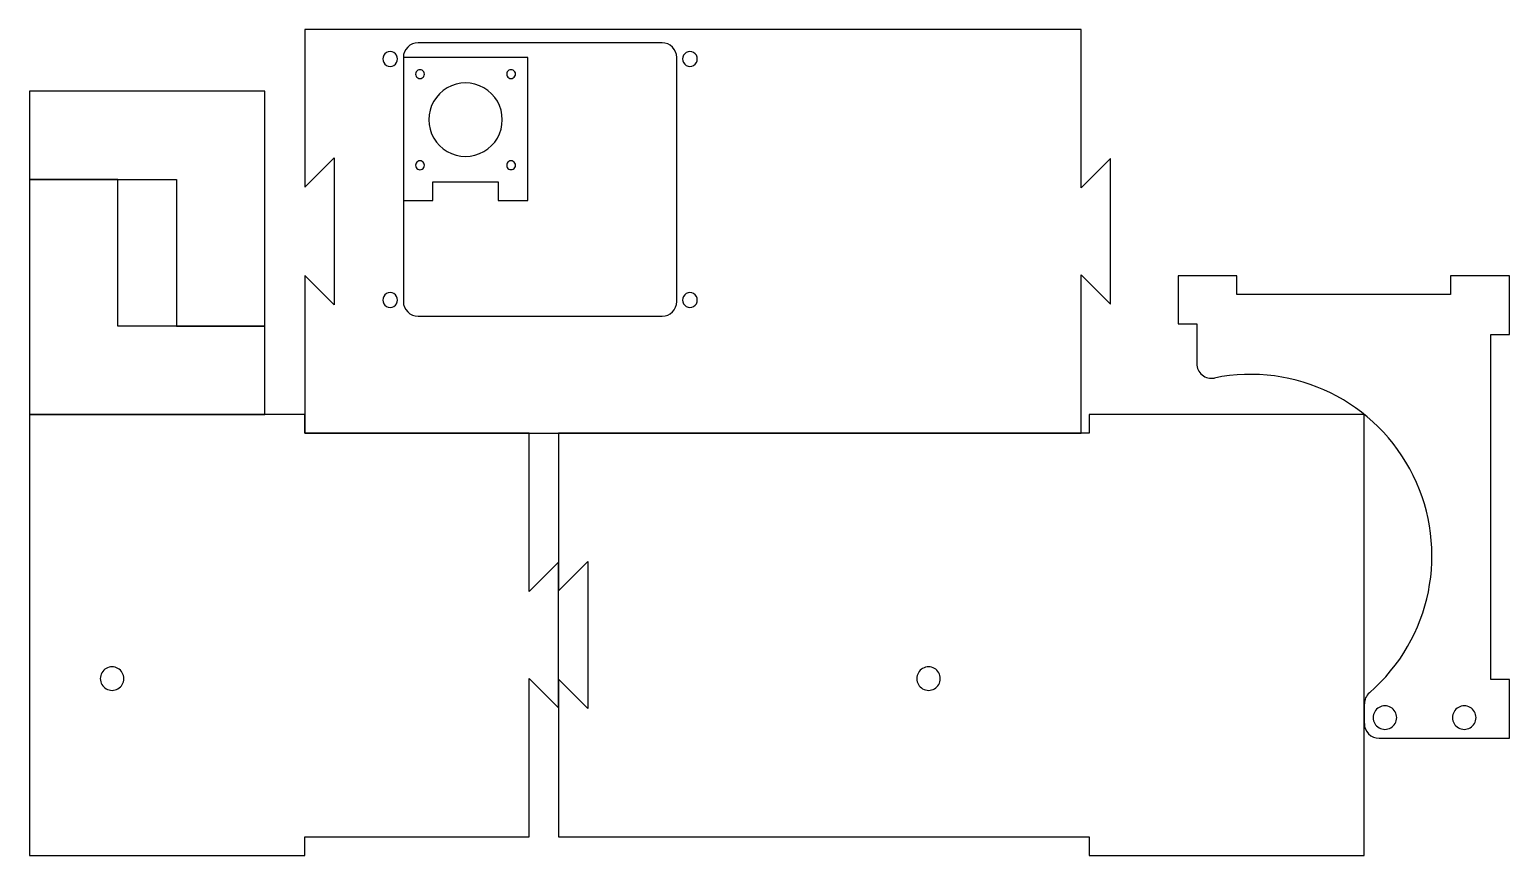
# Model space of a CAD drawing. Extents: x 0 to 504, y 0 to 281.
import ezdxf

# ---------------------------------------------------------------- set-up
doc = ezdxf.new("R2010")
doc.units = 0
doc.layers.get('0').update_dxf_attribs({"linetype": 'CONTINUOUS'})

msp = doc.modelspace()

# ---------------------------------------------------------------- linework, layer by layer
at = {"color": 7}
for points in [[(93.770635, 281.070764), (93.770635, 227.420726)], [(357.820648, 281.070764), (93.770635, 281.070764)], [(357.820648, 227.179346), (357.820648, 281.070764)], [(215.270662, 276.570731), (132.270712, 276.570731)], [(127.270589, 271.570741), (127.270589, 222.920772)], [(169.570585, 271.570741), (127.270589, 271.570741)], [(127.270589, 271.570741), (127.270589, 188.570738)], [(169.570585, 222.920772), (169.570585, 271.570741)], [(220.270758, 188.570738), (220.270758, 271.570741)], [(80.120702, 260.120739), (0.120782, 260.120739)], [(0.120782, 260.120739), (0.120782, 230.120772)], [(80.120702, 180.120766), (80.120702, 260.120739)], [(93.770635, 227.420726), (103.770615, 237.420732)], [(103.770615, 237.420732), (103.770615, 187.420779)], [(367.820628, 237.179326), (357.820648, 227.179346)], [(367.820628, 187.662185), (367.820628, 237.179326)], [(0.120782, 230.120772), (50.120735, 230.120772)], [(0.120782, 230.120772), (0.120782, 150.12072)], [(30.120749, 230.120772), (0.120782, 230.120772)], [(30.120749, 180.120766), (30.120749, 230.120772)], [(50.120735, 230.120772), (50.120735, 180.120766)], [(137.270569, 229.270745), (159.570579, 229.270745)], [(137.270569, 222.920772), (137.270569, 229.270745)], [(159.570579, 229.270745), (159.570579, 222.920772)], [(127.270589, 222.920772), (137.270569, 222.920772)], [(159.570579, 222.920772), (169.570585, 222.920772)], [(93.770635, 197.420759), (93.770635, 143.770747)], [(103.770615, 187.420779), (93.770635, 197.420759)], [(357.820648, 197.662165), (367.820628, 187.662185)], [(357.820648, 143.770747), (357.820648, 197.662165)], [(390.820645, 197.350909), (390.820645, 181.000929)], [(410.820605, 197.350909), (390.820645, 197.350909)], [(410.820605, 191.000936), (410.820605, 197.350909)], [(483.520644, 197.350909), (483.520644, 191.000936)], [(503.520631, 197.350909), (483.520644, 197.350909)], [(503.520631, 177.350923), (503.520631, 197.350909)], [(483.520644, 191.000936), (410.820605, 191.000936)], [(132.270712, 183.570721), (215.270662, 183.570721)], [(80.120702, 180.120766), (30.120749, 180.120766)], [(50.120735, 180.120766), (80.120702, 180.120766)], [(80.120702, 150.12072), (80.120702, 180.120766)], [(390.820645, 181.000929), (397.170672, 181.000929)], [(397.170672, 181.000929), (397.170672, 167.436165)], [(497.170578, 177.350923), (503.520631, 177.350923)], [(497.170578, 60.000885), (497.170578, 177.350923)], [(0.120782, 150.12072), (80.120702, 150.12072)], [(0.120782, 150.12072), (0.120782, 0.120756)], [(93.770635, 150.12072), (0.120782, 150.12072)], [(93.770635, 143.770747), (93.770635, 150.12072)], [(360.520721, 150.12072), (360.520721, 143.770747)], [(454.1706, 150.12072), (360.520721, 150.12072)], [(454.1706, 0.120756), (454.1706, 150.12072)], [(170.020721, 143.770747), (93.770635, 143.770747)], [(93.770635, 143.770747), (357.820648, 143.770747)], [(170.020721, 89.879329), (170.020721, 143.770747)], [(180.020701, 143.770747), (180.020701, 90.120708)], [(360.520721, 143.770747), (180.020701, 143.770747)], [(180.020701, 99.879309), (170.020721, 89.879329)], [(180.020701, 90.120708), (190.020681, 100.120768)], [(180.020701, 50.362168), (180.020701, 99.879309)], [(190.020681, 100.120768), (190.020681, 50.120762)], [(170.020721, 60.362148), (180.020701, 50.362168)], [(170.020721, 6.470729), (170.020721, 60.362148)], [(190.020681, 50.120762), (180.020701, 60.120742)], [(180.020701, 60.120742), (180.020701, 6.470729)], [(503.520631, 60.000885), (497.170578, 60.000885)], [(503.520631, 40.000899), (503.520631, 60.000885)], [(454.1706, 51.664817), (454.1706, 45.000889)], [(459.170723, 40.000899), (503.520631, 40.000899)], [(93.770635, 0.120756), (93.770635, 6.470729)], [(93.770635, 6.470729), (170.020721, 6.470729)], [(180.020701, 6.470729), (360.520721, 6.470729)], [(360.520721, 6.470729), (360.520721, 0.120756)], [(0.120782, 0.120756), (93.770635, 0.120756)], [(360.520721, 0.120756), (454.1706, 0.120756)]]:
    msp.add_lwpolyline(points, dxfattribs=at)
for points in [[(125.270683, 271.070758)], [(227.27068, 271.070758)], [(134.420663, 265.920749)], [(165.420675, 265.920749)], [(160.920668, 250.420743)], [(134.420663, 234.920737)], [(165.420675, 234.920737)], [(125.270683, 189.070747)], [(227.27068, 189.070747)], [(32.170687, 60.270734)], [(309.920666, 60.270734)], [(465.170679, 47.000901)], [(492.170667, 47.000901)]]:
    msp.add_lwpolyline(points, close=True, dxfattribs=at)
for points in [[(121.520671, 273.235829), (120.747166, 272.789245), (120.270667, 271.963925), (120.270667, 271.070758)], [(124.020679, 273.235829), (123.247174, 273.682412), (122.294176, 273.682412), (121.520671, 273.235829)], [(125.270683, 271.070758), (125.270683, 271.963925), (124.794184, 272.789245), (124.020679, 273.235829)], [(128.735135, 275.106291), (127.797449, 274.168605), (127.270664, 272.896829), (127.270669, 271.570741)], [(132.270685, 276.570758), (130.944597, 276.570762), (129.672821, 276.043977), (128.735135, 275.106291)], [(218.806222, 275.106282), (217.868542, 276.043967), (216.596772, 276.570755), (215.270689, 276.570758)], [(220.270679, 271.570741), (220.270683, 272.896825), (219.743902, 274.168597), (218.806222, 275.106282)], [(223.520668, 273.235829), (222.747163, 272.789245), (222.270664, 271.963925), (222.270664, 271.070758)], [(226.020676, 273.235829), (225.247171, 273.682412), (224.294173, 273.682412), (223.520668, 273.235829)], [(227.27068, 271.070758), (227.27068, 271.963925), (226.794182, 272.789245), (226.020676, 273.235829)], [(120.270667, 271.070758), (120.270667, 270.177591), (120.747166, 269.352271), (121.520671, 268.905687)], [(121.520671, 268.905687), (122.294176, 268.459104), (123.247174, 268.459104), (124.020679, 268.905687)], [(124.020679, 268.905687), (124.794184, 269.352271), (125.270683, 270.177591), (125.270683, 271.070758)], [(132.169018, 267.224569), (131.704075, 266.955343), (131.418629, 266.458011), (131.420685, 265.920749)], [(133.67233, 267.224569), (133.207387, 267.493795), (132.63396, 267.493795), (132.169018, 267.224569)], [(134.420663, 265.920749), (134.422719, 266.458011), (134.137273, 266.955343), (133.67233, 267.224569)], [(163.170672, 267.219789), (162.706569, 266.95184), (162.42067, 266.456648), (162.42067, 265.920749)], [(164.670674, 267.219789), (164.206572, 267.487739), (163.634774, 267.487739), (163.170672, 267.219789)], [(165.420675, 265.920749), (165.420675, 266.456648), (165.134776, 266.95184), (164.670674, 267.219789)], [(222.270664, 271.070758), (222.270664, 270.177591), (222.747163, 269.352271), (223.520668, 268.905687)], [(223.520668, 268.905687), (224.294173, 268.459104), (225.247171, 268.459104), (226.020676, 268.905687)], [(226.020676, 268.905687), (226.794182, 269.352271), (227.27068, 270.177591), (227.27068, 271.070758)], [(131.420685, 265.920749), (131.418629, 265.383487), (131.704075, 264.886155), (132.169018, 264.616929)], [(132.169018, 264.616929), (132.63396, 264.347703), (133.207387, 264.347703), (133.67233, 264.616929)], [(133.67233, 264.616929), (134.137273, 264.886155), (134.422719, 265.383487), (134.420663, 265.920749)], [(154.670667, 261.246062), (150.803153, 263.478972), (146.03818, 263.478972), (142.170666, 261.246062)], [(162.42067, 265.920749), (162.42067, 265.38485), (162.706569, 264.889659), (163.170672, 264.621709)], [(163.170672, 264.621709), (163.634774, 264.353759), (164.206572, 264.353759), (164.670674, 264.621709)], [(164.670674, 264.621709), (165.134776, 264.889659), (165.420675, 265.38485), (165.420675, 265.920749)], [(142.170666, 261.246062), (138.303152, 259.013152), (135.920665, 254.886564), (135.920665, 250.420743)], [(160.920668, 250.420743), (160.920668, 254.886564), (158.538181, 259.013152), (154.670667, 261.246062)], [(135.920665, 250.420743), (135.920665, 245.954923), (138.303152, 241.828335), (142.170666, 239.595424)], [(154.670667, 239.595424), (158.538181, 241.828335), (160.920668, 245.954923), (160.920668, 250.420743)], [(142.170666, 239.595424), (146.03818, 237.362514), (150.803153, 237.362514), (154.670667, 239.595424)], [(132.169018, 236.224557), (131.704075, 235.955331), (131.418629, 235.457999), (131.420685, 234.920737)], [(131.420685, 234.920737), (131.418629, 234.383475), (131.704075, 233.886143), (132.169018, 233.616917)], [(133.67233, 236.224557), (133.207387, 236.493783), (132.63396, 236.493783), (132.169018, 236.224557)], [(132.169018, 233.616917), (132.63396, 233.347691), (133.207387, 233.347691), (133.67233, 233.616917)], [(134.420663, 234.920737), (134.422719, 235.457999), (134.137273, 235.955331), (133.67233, 236.224557)], [(133.67233, 233.616917), (134.137273, 233.886143), (134.422719, 234.383475), (134.420663, 234.920737)], [(163.170672, 236.219777), (162.706569, 235.951828), (162.42067, 235.456636), (162.42067, 234.920737)], [(162.42067, 234.920737), (162.42067, 234.384838), (162.706569, 233.889647), (163.170672, 233.621697)], [(164.670674, 236.219777), (164.206572, 236.487727), (163.634774, 236.487727), (163.170672, 236.219777)], [(163.170672, 233.621697), (163.634774, 233.353747), (164.206572, 233.353747), (164.670674, 233.621697)], [(165.420675, 234.920737), (165.420675, 235.456636), (165.134776, 235.951828), (164.670674, 236.219777)], [(164.670674, 233.621697), (165.134776, 233.889647), (165.420675, 234.384838), (165.420675, 234.920737)], [(124.020679, 191.235818), (123.247174, 191.682401), (122.294176, 191.682401), (121.520671, 191.235818)], [(226.020676, 191.235818), (225.247171, 191.682401), (224.294173, 191.682401), (223.520668, 191.235818)], [(121.520671, 191.235818), (120.747166, 190.789234), (120.270667, 189.963914), (120.270667, 189.070747)], [(120.270667, 189.070747), (120.270667, 188.17758), (120.747166, 187.35226), (121.520671, 186.905677)], [(121.520671, 186.905677), (122.294176, 186.459093), (123.247174, 186.459093), (124.020679, 186.905677)], [(125.270683, 189.070747), (125.270683, 189.963914), (124.794184, 190.789234), (124.020679, 191.235818)], [(124.020679, 186.905677), (124.794184, 187.35226), (125.270683, 188.17758), (125.270683, 189.070747)], [(127.270669, 188.570738), (127.270671, 187.244654), (127.797459, 185.972885), (128.735144, 185.035204)], [(215.270689, 183.570748), (218.032104, 183.570753), (220.270673, 185.809322), (220.270679, 188.570738)], [(223.520668, 191.235818), (222.747163, 190.789234), (222.270664, 189.963914), (222.270664, 189.070747)], [(222.270664, 189.070747), (222.270664, 188.17758), (222.747163, 187.35226), (223.520668, 186.905677)], [(223.520668, 186.905677), (224.294173, 186.459093), (225.247171, 186.459093), (226.020676, 186.905677)], [(227.27068, 189.070747), (227.27068, 189.963914), (226.794182, 190.789234), (226.020676, 191.235818)], [(226.020676, 186.905677), (226.794182, 187.35226), (227.27068, 188.17758), (227.27068, 189.070747)], [(128.735144, 185.035204), (129.672829, 184.097524), (130.944602, 183.570743), (132.270685, 183.570748)], [(397.170672, 167.436165), (397.17067, 165.93546), (397.844731, 164.514113), (399.006775, 163.564499)], [(470.823947, 129.319958), (458.4375, 154.477771), (430.646434, 168.121796), (403.16658, 162.536346)], [(399.006775, 163.564499), (400.168819, 162.614884), (401.695946, 162.237434), (403.16658, 162.536346)], [(455.894493, 55.441956), (477.077943, 73.815879), (483.210393, 104.162145), (470.823947, 129.319958)], [(26.170671, 63.734845), (24.933064, 63.020312), (24.170666, 61.6998), (24.170666, 60.270734)], [(30.170683, 63.734845), (28.933075, 64.449379), (27.408279, 64.449379), (26.170671, 63.734845)], [(32.170687, 60.270734), (32.170688, 61.6998), (31.40829, 63.020312), (30.170683, 63.734845)], [(303.919276, 63.738857), (302.680964, 63.023253), (301.918947, 61.700945), (301.920672, 60.270734)], [(307.922062, 63.738857), (306.68375, 64.45446), (305.157588, 64.45446), (303.919276, 63.738857)], [(309.920666, 60.270734), (309.922392, 61.700945), (309.160374, 63.023253), (307.922062, 63.738857)], [(24.170666, 60.270734), (24.170666, 58.841668), (24.933064, 57.521156), (26.170672, 56.806623)], [(26.170672, 56.806623), (27.408279, 56.09209), (28.933075, 56.09209), (30.170682, 56.806623)], [(30.170682, 56.806623), (31.40829, 57.521156), (32.170687, 58.841668), (32.170687, 60.270734)], [(301.920672, 60.270734), (301.919027, 58.840577), (302.681062, 57.518353), (303.919341, 56.802799)], [(303.919341, 56.802799), (305.15762, 56.087245), (306.683718, 56.087245), (307.921997, 56.802799)], [(307.921997, 56.802799), (309.160276, 57.518353), (309.922311, 58.840577), (309.920666, 60.270734)], [(455.894493, 55.441956), (454.799603, 54.492272), (454.17068, 53.114217), (454.17068, 51.664844)], [(459.169354, 50.468836), (457.931074, 49.753282), (457.169039, 48.431058), (457.170684, 47.000901)], [(463.172009, 50.468836), (461.93373, 51.18439), (460.407633, 51.18439), (459.169354, 50.468836)], [(465.170679, 47.000901), (465.172324, 48.431058), (464.410288, 49.753282), (463.172009, 50.468836)], [(486.169342, 50.468836), (484.931063, 49.753282), (484.169028, 48.431058), (484.170673, 47.000901)], [(490.171998, 50.468836), (488.933719, 51.18439), (487.407621, 51.18439), (486.169342, 50.468836)], [(492.170667, 47.000901), (492.172312, 48.431058), (491.410277, 49.753282), (490.171998, 50.468836)], [(457.170684, 47.000901), (457.169039, 45.570744), (457.931074, 44.248519), (459.169354, 43.532966)], [(463.172009, 43.532966), (464.410288, 44.248519), (465.172324, 45.570744), (465.170679, 47.000901)], [(484.170673, 47.000901), (484.169028, 45.570744), (484.931063, 44.248519), (486.169342, 43.532966)], [(490.171998, 43.532966), (491.410277, 44.248519), (492.172312, 45.570744), (492.170667, 47.000901)], [(454.17068, 45.000915), (454.170675, 43.674832), (454.697456, 42.40306), (455.635136, 41.465374)], [(455.635136, 41.465374), (456.572817, 40.527689), (457.844586, 40.000902), (459.17067, 40.000899)], [(459.169354, 43.532966), (460.407633, 42.817412), (461.93373, 42.817412), (463.172009, 43.532966)], [(486.169342, 43.532966), (487.407621, 42.817412), (488.933719, 42.817412), (490.171998, 43.532966)]]:
    msp.add_open_spline(points, degree=3, dxfattribs=at)

doc.saveas('drawing.dxf')
